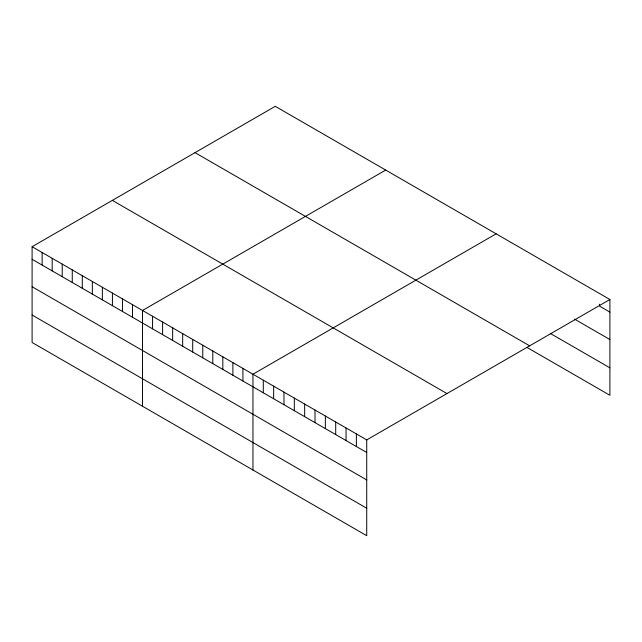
<?xml version="1.0" encoding="UTF-8"?>
<svg xmlns="http://www.w3.org/2000/svg" width="642" height="642" viewBox="0 0 642 642"><rect width="100%" height="100%" fill="white"/><g stroke="black" fill="none" stroke-linecap="round" stroke-linejoin="round"><path stroke-width="0.96" d="M32.1 246.713L366.726 439.906L366.726 535.685L32.1 342.491L32.1 246.713L275.274 106.315L609.9 299.509L609.9 395.287L527.154 347.523M385.698 170.074L142.524 310.463L142.524 406.242M496.13 233.824L252.956 374.222L252.956 470M366.726 439.906L609.9 299.509M609.9 312.092L599.556 306.122L599.556 304.188M574.558 319.146L609.9 339.546M550.427 333.503L609.9 367.834M195.024 152.644L529.65 345.845M112.35 200.376L446.976 393.578M32.1 259.296L366.726 452.49M32.1 286.749L366.726 479.943M32.1 315.037L366.726 508.231M356.382 433.936L356.382 446.519M346.046 427.965L346.046 440.548M335.702 421.995L335.702 434.57M325.358 416.016L325.358 428.599M315.013 410.045L315.013 422.629M304.669 404.075L304.669 416.658M294.325 398.104L294.325 410.687M283.981 392.134L283.981 404.717M273.644 386.163L273.644 398.746M263.3 380.192L263.3 392.776M242.917 368.42L242.917 381.003M232.877 362.626L232.877 375.209M222.838 356.832L222.838 369.415M212.799 351.038L212.799 363.621M202.76 345.236L202.76 357.819M192.72 339.441L192.72 352.025M182.681 333.647L182.681 346.231M172.642 327.853L172.642 340.437M162.603 322.059L162.603 334.642M152.563 316.257L152.563 328.84M132.493 304.669L132.493 317.252M122.453 298.875L122.453 311.458M112.414 293.073L112.414 305.656M102.375 287.279L102.375 299.862M92.336 281.485L92.336 294.068M82.296 275.691L82.296 288.274M72.257 269.889L72.257 282.472M62.218 264.095L62.218 276.678M52.179 258.301L52.179 270.884M42.139 252.507L42.139 265.09"/></g></svg>
